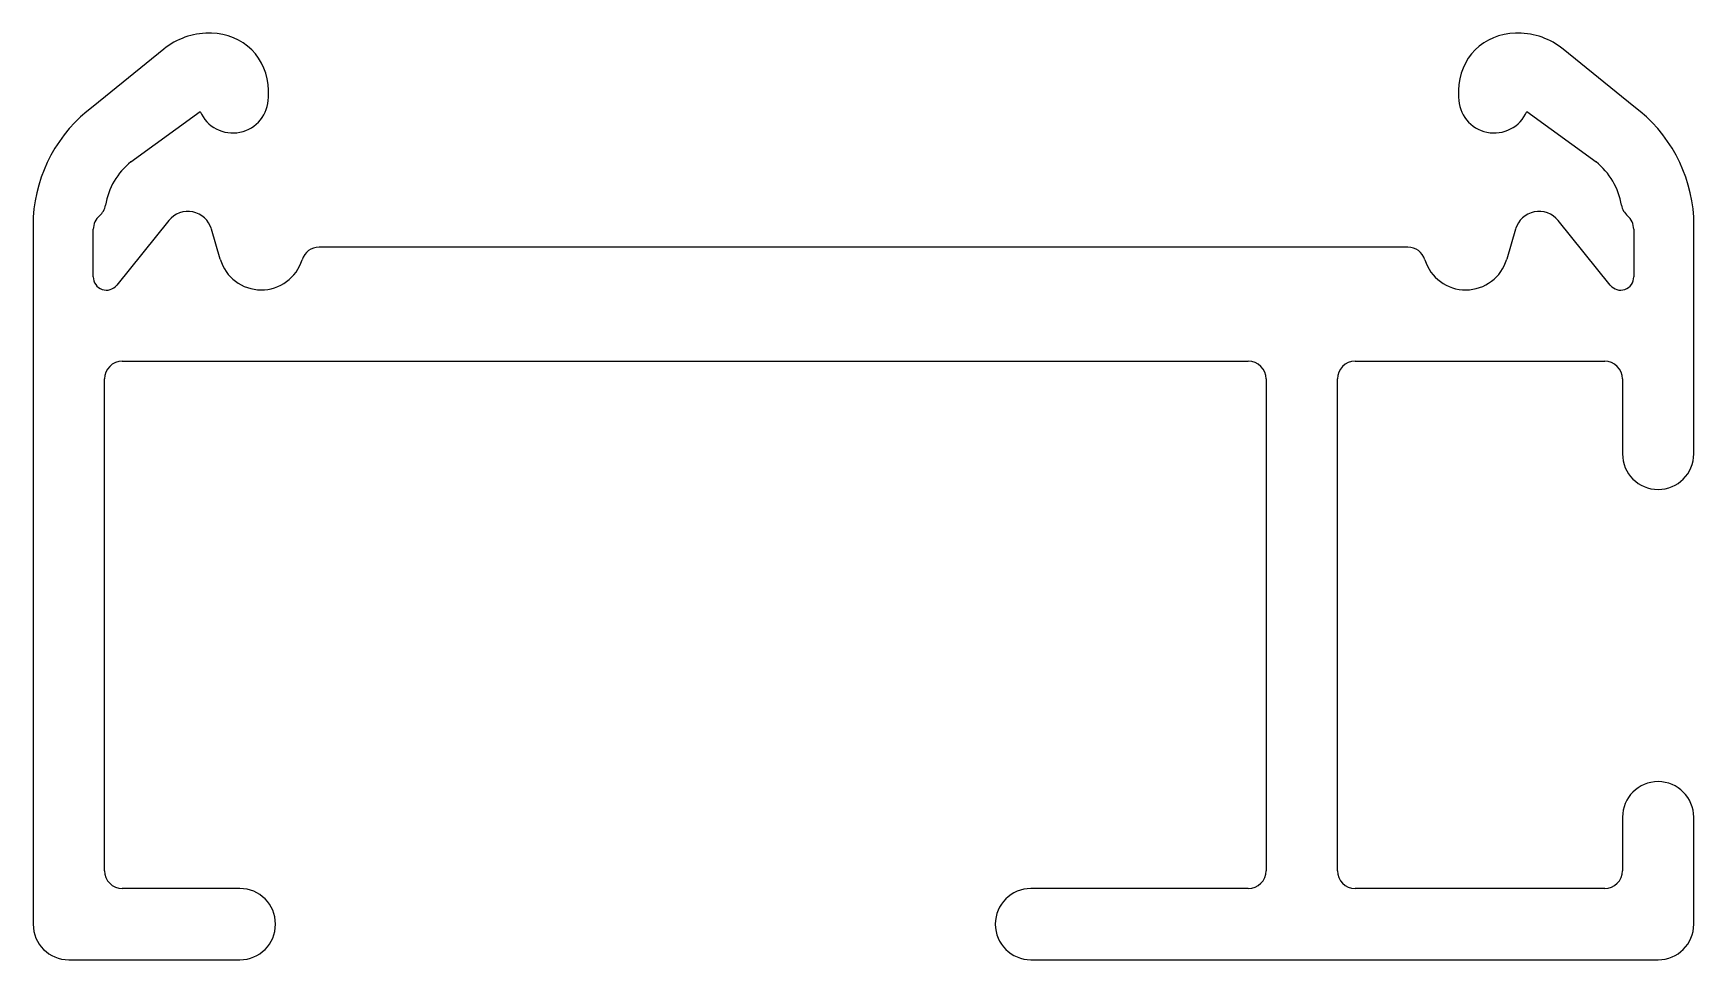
# Model space of a CAD drawing. Extents: x 716.5 to 739.8, y 537.2 to 550.2.
import ezdxf

# ---------------------------------------------------------------- set-up
doc = ezdxf.new("R2010")
doc.units = 0
doc.layers.get('0').update_dxf_attribs({"linetype": 'CONTINUOUS'})

msp = doc.modelspace()

# ---------------------------------------------------------------- linework, layer by layer
for p, q in [((719.038, 550.182), (719.001, 550.182)), ((737.375, 550.182), (737.338, 550.182)), ((718.372, 549.959), (717.38, 549.155)), ((738.997, 549.155), (738.005, 549.959)), ((719.838, 549.282), (719.838, 549.382)), ((736.538, 549.382), (736.538, 549.282)), ((717.909, 548.378), (718.879, 549.083)), ((737.497, 549.083), (738.468, 548.378)), ((716.538, 547.601), (716.538, 537.68)), ((718.443, 547.553), (717.71, 546.645)), ((738.667, 546.645), (737.934, 547.553)), ((739.838, 544.28), (739.838, 547.601)), ((717.381, 546.762), (717.381, 547.43)), ((719.163, 547.01), (719.038, 547.434)), ((737.339, 547.434), (737.214, 547.01)), ((738.995, 547.43), (738.995, 546.762)), ((735.826, 547.18), (720.551, 547.18)), ((717.788, 545.58), (733.588, 545.58)), ((735.088, 545.58), (738.588, 545.58)), ((717.538, 538.43), (717.538, 545.33)), ((733.838, 545.33), (733.838, 538.43)), ((734.838, 538.43), (734.838, 545.33)), ((738.838, 545.33), (738.838, 544.28)), ((738.838, 539.18), (738.838, 538.43)), ((739.838, 537.68), (739.838, 539.18)), ((719.438, 538.18), (717.788, 538.18)), ((733.588, 538.18), (730.538, 538.18)), ((738.588, 538.18), (735.088, 538.18)), ((717.038, 537.18), (719.438, 537.18)), ((730.538, 537.18), (739.338, 537.18))]:
    msp.add_line(p, q)
for centre, radius, start, end in [((719.001, 549.182), 1, 90, 129), ((719.038, 549.382), 0.8, 360, 90), ((737.338, 549.382), 0.8, 90, 180), ((737.375, 549.182), 1, 51, 90), ((719.338, 549.282), 0.5, 203.4164, 0), ((737.038, 549.282), 0.5, 180, 336.5836), ((718.636, 547.47), 2.102, 126.7065, 176.4389), ((737.741, 547.47), 2.102, 3.5611, 53.2935), ((718.538, 547.601), 1, 129, 170.3804), ((737.838, 547.601), 1, 9.6196, 51), ((717.631, 547.43), 0.25, 130.585, 180), ((717.306, 547.81), 0.25, 310.585, 350.3804), ((718.709, 547.338), 0.343, 16.4313, 141.0623), ((737.667, 547.338), 0.343, 38.9377, 163.5687), ((739.071, 547.81), 0.25, 189.6196, 229.415), ((738.745, 547.43), 0.25, 0, 49.415), ((720.551, 546.93), 0.25, 90, 162.8954), ((735.826, 546.93), 0.25, 17.1046, 90), ((719.738, 547.18), 0.6, 196.4313, 342.8954), ((736.638, 547.18), 0.6, 197.1046, 343.5687), ((717.566, 546.762), 0.185, 180, 321.0623), ((738.811, 546.762), 0.185, 218.9377, 360), ((717.788, 545.33), 0.25, 90, 180), ((733.588, 545.33), 0.25, 0, 90), ((735.088, 545.33), 0.25, 90, 180), ((738.588, 545.33), 0.25, 0, 90), ((739.338, 544.28), 0.5, 180, 360), ((739.338, 539.18), 0.5, 360, 180), ((717.788, 538.43), 0.25, 180, 270), ((733.588, 538.43), 0.25, 270, 0), ((735.088, 538.43), 0.25, 180, 270), ((738.588, 538.43), 0.25, 270, 0), ((719.438, 537.68), 0.5, 270, 90), ((730.538, 537.68), 0.5, 90, 270), ((717.038, 537.68), 0.5, 180, 270), ((739.338, 537.68), 0.5, 270, 0)]:
    msp.add_arc(centre, radius, start, end)

doc.saveas('drawing.dxf')
